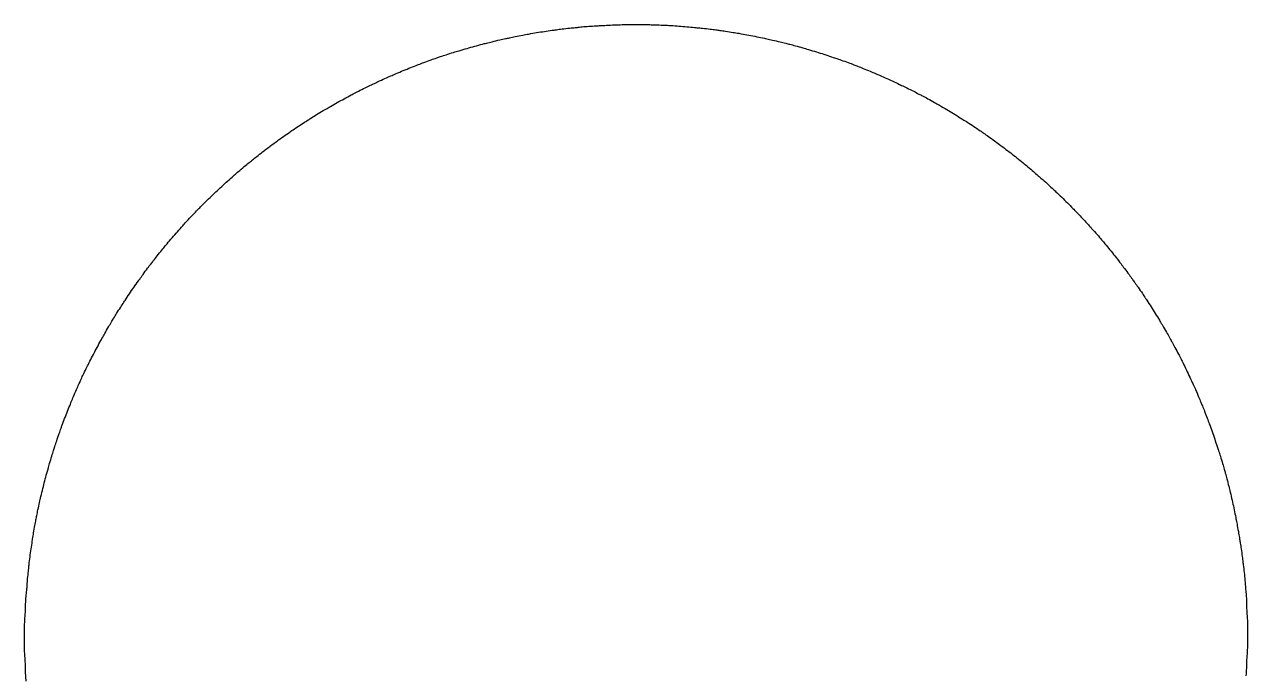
# Model space of a CAD drawing. Extents: x -49 to 228, y 26 to 250.
# Drawn here: x -42.537 to -39.542, y 154.778 to 156.372 of the extents above; entities that cross this region are included whole.
import ezdxf

# ---------------------------------------------------------------- set-up
doc = ezdxf.new("R2010")
doc.units = 0
doc.layers.add('Ebene_1', color=7, linetype='CONTINUOUS')

msp = doc.modelspace()

# ---------------------------------------------------------------- linework, layer by layer
at = {"layer": 'Ebene_1', "color": 1}
for points in [[(-41.220276, 156.361203), (-41.214164, 156.361997), (-41.208079, 156.36279), (-41.201967, 156.363319)], [(-41.201967, 156.363319), (-41.197284, 156.363849), (-41.192574, 156.364113), (-41.187865, 156.364642)], [(-41.187865, 156.364642), (-41.184557, 156.364907), (-41.181277, 156.365172), (-41.177969, 156.365701)], [(-41.177969, 156.365701), (-41.17326, 156.36623), (-41.168524, 156.366759), (-41.163814, 156.367024)], [(-41.163814, 156.367024), (-41.157702, 156.367553), (-41.151564, 156.367817), (-41.145426, 156.368347)], [(-41.145426, 156.368347), (-41.14069, 156.368611), (-41.135954, 156.368876), (-41.131217, 156.36914)], [(-41.131217, 156.36914), (-41.129365, 156.369254), (-41.127407, 156.369365), (-41.125529, 156.369405)], [(-41.125529, 156.369405), (-41.119179, 156.369669), (-41.112802, 156.370199), (-41.106452, 156.370463)], [(-41.106452, 156.370463), (-41.100076, 156.370728), (-41.0937, 156.370992), (-41.087297, 156.371257)], [(-41.087297, 156.371257), (-41.08092, 156.371474), (-41.074517, 156.371786), (-41.068114, 156.371786)], [(-41.068114, 156.371786), (-41.066262, 156.371818), (-41.064304, 156.371842), (-41.062426, 156.371865)], [(-41.062426, 156.371865), (-41.05769, 156.371924), (-41.052954, 156.371966), (-41.048191, 156.372014)], [(-41.048191, 156.372014), (-41.042026, 156.372075), (-41.035888, 156.372141), (-41.029723, 156.372093)], [(-41.029723, 156.372093), (-41.025014, 156.372056), (-41.020304, 156.371955), (-41.015621, 156.371863)], [(-41.015621, 156.371863), (-41.012314, 156.371797), (-41.009006, 156.371736), (-41.005699, 156.371683)], [(-41.005699, 156.371683), (-41.000937, 156.371604), (-40.996201, 156.371543), (-40.991438, 156.371418)], [(-40.991438, 156.371418), (-40.985273, 156.37123), (-40.979109, 156.370889), (-40.97297, 156.370625)], [(-40.97297, 156.370625), (-40.968261, 156.370384), (-40.963525, 156.370095), (-40.958815, 156.369831)], [(-40.958815, 156.369831), (-40.956963, 156.36973), (-40.955058, 156.369627), (-40.953179, 156.369566)], [(-40.953179, 156.369566), (-40.946829, 156.369302), (-40.940453, 156.368773), (-40.934103, 156.368243)], [(-40.934103, 156.368243), (-40.927726, 156.367714), (-40.92135, 156.367185), (-40.914974, 156.366656)], [(-40.914974, 156.366656), (-40.908597, 156.366127), (-40.902221, 156.365598), (-40.895844, 156.364804)], [(-40.895844, 156.364804), (-40.893992, 156.364624), (-40.892087, 156.364539), (-40.890209, 156.364275)], [(-40.890209, 156.364275), (-40.885499, 156.363745), (-40.880816, 156.363216), (-40.876106, 156.362952)], [(-40.876106, 156.362952), (-40.869994, 156.362423), (-40.863882, 156.361629), (-40.857771, 156.360835)], [(-41.391303, 156.330008), (-41.385244, 156.331596), (-41.379185, 156.332998), (-41.3731, 156.334374)], [(-41.3731, 156.334374), (-41.368416, 156.335432), (-41.363707, 156.336491), (-41.358997, 156.337417)], [(-41.358997, 156.337417), (-41.355716, 156.33821), (-41.352409, 156.33874), (-41.349128, 156.339533)], [(-41.349128, 156.339533), (-41.344419, 156.340592), (-41.339736, 156.34165), (-41.335026, 156.342576)], [(-41.335026, 156.342576), (-41.328914, 156.343899), (-41.322802, 156.344957), (-41.316664, 156.346042)], [(-41.316664, 156.346042), (-41.311954, 156.346836), (-41.307218, 156.347894), (-41.302482, 156.348688)], [(-41.302482, 156.348688), (-41.30063, 156.348953), (-41.298699, 156.349482), (-41.296794, 156.349746)], [(-41.296794, 156.349746), (-41.290497, 156.350805), (-41.284226, 156.351863), (-41.277929, 156.352948)], [(-41.277929, 156.352948), (-41.271632, 156.354006), (-41.265308, 156.355064), (-41.258985, 156.355885)], [(-41.258985, 156.355885), (-41.252661, 156.356943), (-41.246364, 156.357737), (-41.240014, 156.358557)], [(-41.240014, 156.358557), (-41.238162, 156.358808), (-41.236257, 156.359086), (-41.234379, 156.359351)], [(-41.234379, 156.359351), (-41.229669, 156.35988), (-41.224986, 156.360674), (-41.220276, 156.361203)], [(-40.857771, 156.360835), (-40.853061, 156.360306), (-40.848378, 156.359512), (-40.843668, 156.358983)], [(-40.843668, 156.358983), (-40.840387, 156.358454), (-40.837107, 156.358189), (-40.833826, 156.35766)], [(-40.833826, 156.35766), (-40.829143, 156.357131), (-40.82446, 156.356337), (-40.819803, 156.355808)], [(-40.819803, 156.355808), (-40.813691, 156.355014), (-40.807606, 156.353956), (-40.80152, 156.352871)], [(-40.80152, 156.352871), (-40.796864, 156.352077), (-40.79218, 156.351284), (-40.787524, 156.35049)], [(-40.787524, 156.35049), (-40.785672, 156.350225), (-40.783793, 156.349961), (-40.781941, 156.349431)], [(-40.781941, 156.349431), (-40.775538, 156.348373), (-40.769162, 156.34705), (-40.762759, 156.345965)], [(-40.762759, 156.345965), (-40.756382, 156.344907), (-40.750032, 156.343584), (-40.743682, 156.342261)], [(-40.743682, 156.342261), (-40.737332, 156.340938), (-40.731009, 156.339615), (-40.724685, 156.338293)], [(-40.724685, 156.338293), (-40.722833, 156.337763), (-40.720928, 156.337499), (-40.71905, 156.33697)], [(-40.71905, 156.33697), (-40.714366, 156.335911), (-40.709657, 156.334853), (-40.704974, 156.333848)], [(-40.704974, 156.333848), (-40.698862, 156.332525), (-40.692776, 156.331175), (-40.686691, 156.329667)], [(-41.504148, 156.298205), (-41.498247, 156.300058), (-41.492294, 156.301989), (-41.486341, 156.303815)], [(-41.486341, 156.303815), (-41.481764, 156.305138), (-41.47716, 156.306619), (-41.472556, 156.307995)], [(-41.472556, 156.307995), (-41.470704, 156.308524), (-41.468879, 156.309053), (-41.467027, 156.309583)], [(-41.467027, 156.309583), (-41.460809, 156.311435), (-41.454591, 156.31326), (-41.448374, 156.315033)], [(-41.448374, 156.315033), (-41.442156, 156.316885), (-41.435912, 156.318552), (-41.429641, 156.320245)], [(-41.429641, 156.320245), (-41.423397, 156.321833), (-41.417126, 156.323579), (-41.410856, 156.325193)], [(-41.410856, 156.325193), (-41.409004, 156.325722), (-41.407125, 156.326251), (-41.405273, 156.326516)], [(-41.405273, 156.326516), (-41.400616, 156.327574), (-41.39596, 156.328897), (-41.391303, 156.330008)], [(-40.686691, 156.329667), (-40.682034, 156.328609), (-40.677378, 156.327286), (-40.672747, 156.326069)], [(-40.672747, 156.326069), (-40.669493, 156.325275), (-40.666239, 156.324481), (-40.662984, 156.323688)], [(-40.662984, 156.323688), (-40.658328, 156.322629), (-40.653671, 156.321306), (-40.649014, 156.320142)], [(-40.649014, 156.320142), (-40.643008, 156.318555), (-40.637029, 156.316755), (-40.631049, 156.314983)], [(-40.631049, 156.314983), (-40.626445, 156.31366), (-40.621815, 156.312284), (-40.617211, 156.310935)], [(-40.617211, 156.310935), (-40.615359, 156.310405), (-40.613507, 156.309876), (-40.611655, 156.309347)], [(-40.611655, 156.309347), (-40.605464, 156.307495), (-40.599246, 156.305643), (-40.593081, 156.303711)], [(-40.593081, 156.303711), (-40.58689, 156.301859), (-40.580725, 156.299796), (-40.574561, 156.297785)], [(-41.577411, 156.271985), (-41.575559, 156.272779), (-41.573812, 156.273308), (-41.572013, 156.274102)], [(-41.572013, 156.274102), (-41.567515, 156.275689), (-41.563017, 156.277489), (-41.55852, 156.279182)], [(-41.55852, 156.279182), (-41.552672, 156.281299), (-41.546851, 156.2836), (-41.540978, 156.285664)], [(-41.540978, 156.285664), (-41.536453, 156.287252), (-41.531876, 156.288786), (-41.527325, 156.290294)], [(-41.527325, 156.290294), (-41.524124, 156.291353), (-41.520949, 156.292411), (-41.517774, 156.293549)], [(-41.517774, 156.293549), (-41.513223, 156.295136), (-41.508699, 156.296697), (-41.504148, 156.298205)], [(-40.574561, 156.297785), (-40.568396, 156.295668), (-40.562257, 156.29371), (-40.556119, 156.29162)], [(-40.556119, 156.29162), (-40.554267, 156.291091), (-40.552494, 156.290297), (-40.550669, 156.289768)], [(-40.550669, 156.289768), (-40.546144, 156.28818), (-40.541594, 156.286619), (-40.537069, 156.285032)], [(-40.537069, 156.285032), (-40.531195, 156.282915), (-40.525295, 156.280904), (-40.519474, 156.278735)], [(-40.519474, 156.278735), (-40.51495, 156.277147), (-40.510479, 156.275322), (-40.505981, 156.273575)], [(-40.505981, 156.273575), (-40.502832, 156.272253), (-40.49971, 156.271194), (-40.496561, 156.269951)], [(-41.64996, 156.24177), (-41.645567, 156.243622), (-41.641149, 156.245633), (-41.63673, 156.247538)], [(-41.63673, 156.247538), (-41.634878, 156.248332), (-41.633185, 156.249125), (-41.631412, 156.249919)], [(-41.631412, 156.249919), (-41.625459, 156.252565), (-41.619506, 156.254999), (-41.613526, 156.257486)], [(-41.613526, 156.257486), (-41.607547, 156.259867), (-41.601541, 156.262407), (-41.595535, 156.264842)], [(-41.595535, 156.264842), (-41.589502, 156.267223), (-41.58347, 156.269657), (-41.577411, 156.271985)], [(-40.496561, 156.269951), (-40.49209, 156.268363), (-40.487619, 156.266511), (-40.483174, 156.264738)], [(-40.483174, 156.264738), (-40.477379, 156.262357), (-40.471611, 156.260002), (-40.46587, 156.257595)], [(-40.46587, 156.257595), (-40.461451, 156.255743), (-40.457006, 156.253864), (-40.452588, 156.252012)], [(-40.452588, 156.252012), (-40.450736, 156.251218), (-40.449042, 156.250424), (-40.447296, 156.249631)], [(-40.447296, 156.249631), (-40.441343, 156.246985), (-40.435416, 156.244471), (-40.429516, 156.241852)], [(-41.718831, 156.208856), (-41.713301, 156.211713), (-41.707745, 156.214597), (-41.702135, 156.217322)], [(-41.702135, 156.217322), (-41.697823, 156.219439), (-41.693457, 156.22145), (-41.689091, 156.223514)], [(-41.689091, 156.223514), (-41.686049, 156.224837), (-41.683006, 156.226398), (-41.67999, 156.227879)], [(-41.67999, 156.227879), (-41.675677, 156.229996), (-41.671364, 156.232086), (-41.666999, 156.234123)], [(-41.666999, 156.234123), (-41.661363, 156.236769), (-41.655648, 156.239256), (-41.64996, 156.24177)], [(-40.429516, 156.241852), (-40.423589, 156.239206), (-40.417689, 156.236534), (-40.411789, 156.233809)], [(-40.411789, 156.233809), (-40.405889, 156.231083), (-40.400015, 156.228305), (-40.394168, 156.225501)], [(-40.394168, 156.225501), (-40.392316, 156.224707), (-40.390728, 156.223913), (-40.389008, 156.223119)], [(-40.389008, 156.223119), (-40.384696, 156.221003), (-40.380409, 156.218939), (-40.376097, 156.216849)], [(-40.376097, 156.216849), (-40.370461, 156.214124), (-40.364825, 156.211451), (-40.359269, 156.208594)], [(-41.770901, 156.180969), (-41.765239, 156.184144), (-41.759576, 156.187266), (-41.753861, 156.190361)], [(-41.753861, 156.190361), (-41.748173, 156.19343), (-41.742458, 156.1965), (-41.736716, 156.199516)], [(-41.736716, 156.199516), (-41.735129, 156.20031), (-41.733303, 156.201368), (-41.73161, 156.202215)], [(-41.73161, 156.202215), (-41.72735, 156.204331), (-41.72309, 156.20666), (-41.718831, 156.208856)], [(-40.359269, 156.208594), (-40.354983, 156.206477), (-40.350776, 156.204096), (-40.346543, 156.201847)], [(-40.346543, 156.201847), (-40.343579, 156.200259), (-40.34059, 156.198698), (-40.337626, 156.197137)], [(-40.337626, 156.197137), (-40.333366, 156.195021), (-40.32908, 156.192719), (-40.324873, 156.190417)], [(-40.324873, 156.190417), (-40.319396, 156.187454), (-40.313972, 156.184384), (-40.308549, 156.181315)], [(-41.821277, 156.1516), (-41.815959, 156.154854), (-41.810588, 156.158029), (-41.805217, 156.161178)], [(-41.805217, 156.161178), (-41.801063, 156.163559), (-41.796936, 156.166046), (-41.792782, 156.168454)], [(-41.792782, 156.168454), (-41.791194, 156.169512), (-41.789448, 156.170306), (-41.787781, 156.171338)], [(-41.787781, 156.171338), (-41.782172, 156.174566), (-41.776536, 156.177794), (-41.770901, 156.180969)], [(-40.308549, 156.181315), (-40.304368, 156.178934), (-40.300188, 156.176579), (-40.296007, 156.174198)], [(-40.296007, 156.174198), (-40.29442, 156.17314), (-40.292674, 156.172346), (-40.291007, 156.171314)], [(-40.291007, 156.171314), (-40.285397, 156.168086), (-40.279815, 156.164832), (-40.274259, 156.161524)], [(-40.274259, 156.161524), (-40.268676, 156.158217), (-40.263146, 156.154883), (-40.257616, 156.151497)], [(-41.869749, 156.120432), (-41.864563, 156.123898), (-41.859404, 156.12739), (-41.854165, 156.130804)], [(-41.854165, 156.130804), (-41.850143, 156.133449), (-41.846095, 156.135963), (-41.842021, 156.138529)], [(-41.842021, 156.138529), (-41.839163, 156.140382), (-41.836332, 156.142128), (-41.833501, 156.143927)], [(-41.833501, 156.143927), (-41.829426, 156.146573), (-41.825378, 156.149086), (-41.821277, 156.1516)], [(-40.257616, 156.151497), (-40.252086, 156.14811), (-40.246583, 156.144697), (-40.241133, 156.141231)], [(-40.241133, 156.141231), (-40.239545, 156.140173), (-40.237878, 156.139114), (-40.236238, 156.138135)], [(-40.236238, 156.138135), (-40.232163, 156.135489), (-40.228115, 156.132949), (-40.224067, 156.13033)], [(-40.224067, 156.13033), (-40.218828, 156.12697), (-40.213563, 156.123583), (-40.208404, 156.120117)], [(-41.9183, 156.086671), (-41.913061, 156.090481), (-41.90777, 156.094238), (-41.902478, 156.097995)], [(-41.902478, 156.097995), (-41.897186, 156.101752), (-41.891895, 156.105483), (-41.886524, 156.109134)], [(-41.886524, 156.109134), (-41.884936, 156.110193), (-41.883322, 156.111251), (-41.881735, 156.112389)], [(-41.881735, 156.112389), (-41.877739, 156.115087), (-41.873744, 156.11776), (-41.869749, 156.120432)], [(-40.208404, 156.120117), (-40.204435, 156.117445), (-40.200519, 156.114693), (-40.196577, 156.111968)], [(-40.196577, 156.111968), (-40.193825, 156.110116), (-40.191047, 156.108158), (-40.188269, 156.106279)], [(-40.188269, 156.106279), (-40.1843, 156.103581), (-40.180331, 156.100882), (-40.176389, 156.09813)], [(-40.176389, 156.09813), (-40.171256, 156.094532), (-40.166203, 156.090828), (-40.161149, 156.087124)], [(-41.95005, 156.062991), (-41.94624, 156.065901), (-41.942404, 156.068812), (-41.938567, 156.071696)], [(-41.938567, 156.071696), (-41.93698, 156.072754), (-41.935498, 156.074077), (-41.933963, 156.075162)], [(-41.933963, 156.075162), (-41.928777, 156.079025), (-41.923565, 156.082861), (-41.9183, 156.086671)], [(-40.161149, 156.087124), (-40.157286, 156.084293), (-40.153423, 156.081461), (-40.14956, 156.078578)], [(-40.14956, 156.078578), (-40.147973, 156.077519), (-40.146491, 156.076196), (-40.144957, 156.075138)], [(-40.144957, 156.075138), (-40.139771, 156.071249), (-40.134611, 156.067359), (-40.129452, 156.063443)], [(-41.995135, 156.027087), (-41.991431, 156.03013), (-41.987674, 156.033146), (-41.983917, 156.036136)], [(-41.983917, 156.036136), (-41.981271, 156.038252), (-41.978678, 156.040343), (-41.976085, 156.042486)], [(-41.976085, 156.042486), (-41.972354, 156.045502), (-41.96865, 156.048545), (-41.964893, 156.051534)], [(-41.964893, 156.051534), (-41.959998, 156.055424), (-41.955024, 156.059207), (-41.95005, 156.062991)], [(-40.129452, 156.063443), (-40.124293, 156.059501), (-40.119186, 156.055532), (-40.11408, 156.051537)], [(-40.11408, 156.051537), (-40.108973, 156.047542), (-40.103893, 156.043494), (-40.09884, 156.039419)], [(-40.09884, 156.039419), (-40.097252, 156.038096), (-40.09585, 156.037038), (-40.094368, 156.035794)], [(-40.094368, 156.035794), (-40.090638, 156.032752), (-40.086934, 156.029709), (-40.083229, 156.026666)], [(-42.024662, 156.001793), (-42.02334, 156.003116), (-42.021752, 156.004439), (-42.020297, 156.005576)], [(-42.020297, 156.005576), (-42.016646, 156.008725), (-42.012994, 156.011847), (-42.00937, 156.014995)], [(-42.00937, 156.014995), (-42.00466, 156.01907), (-41.999924, 156.023118), (-41.995135, 156.027087)], [(-40.083229, 156.026666), (-40.078414, 156.022698), (-40.073572, 156.018755), (-40.068836, 156.014681)], [(-40.068836, 156.014681), (-40.065211, 156.011559), (-40.061639, 156.008357), (-40.058067, 156.005182)], [(-40.058067, 156.005182), (-40.055422, 156.003065), (-40.05304, 156.000737), (-40.050474, 155.998541)], [(-42.067816, 155.962582), (-42.063106, 155.967053), (-42.05837, 155.971472), (-42.053608, 155.975864)], [(-42.053608, 155.975864), (-42.048845, 155.980256), (-42.04403, 155.984621), (-42.039215, 155.988934)], [(-42.039215, 155.988934), (-42.034399, 155.993247), (-42.029557, 155.997559), (-42.024662, 156.001793)], [(-40.050474, 155.998541), (-40.046849, 155.995393), (-40.043171, 155.99227), (-40.039573, 155.989095)], [(-40.039573, 155.989095), (-40.034916, 155.984941), (-40.030366, 155.980682), (-40.025815, 155.976422)], [(-40.025815, 155.976422), (-40.022296, 155.973141), (-40.018777, 155.96986), (-40.015258, 155.966579)], [(-42.095809, 155.935594), (-42.09139, 155.940013), (-42.086866, 155.944325), (-42.082368, 155.948638)], [(-42.082368, 155.948638), (-42.078902, 155.951972), (-42.075436, 155.955305), (-42.07197, 155.958613)], [(-42.07197, 155.958613), (-42.070647, 155.959936), (-42.069192, 155.961259), (-42.067816, 155.962582)], [(-40.015258, 155.966579), (-40.013935, 155.965256), (-40.012453, 155.963934), (-40.011051, 155.962637)], [(-40.011051, 155.962637), (-40.006341, 155.958192), (-40.001658, 155.953721), (-39.997002, 155.949223)], [(-39.997002, 155.949223), (-39.992345, 155.944698), (-39.987715, 155.940148), (-39.983111, 155.935597)], [(-42.122955, 155.907813), (-42.119648, 155.911279), (-42.116288, 155.914692), (-42.112954, 155.918132)], [(-42.112954, 155.918132), (-42.110573, 155.920513), (-42.108271, 155.92292), (-42.105916, 155.925328)], [(-42.105916, 155.925328), (-42.102556, 155.928768), (-42.099222, 155.932207), (-42.095809, 155.935594)], [(-39.983111, 155.935597), (-39.978507, 155.931019), (-39.97393, 155.926442), (-39.969406, 155.921812)], [(-39.969406, 155.921812), (-39.968083, 155.920489), (-39.966707, 155.91906), (-39.965357, 155.917684)], [(-39.965357, 155.917684), (-39.961997, 155.914245), (-39.958664, 155.910779), (-39.95533, 155.907313)], [(-42.145498, 155.883524), (-42.14227, 155.887069), (-42.139042, 155.890588), (-42.135787, 155.894107)], [(-42.135787, 155.894107), (-42.131528, 155.898711), (-42.127268, 155.903288), (-42.122955, 155.907813)], [(-39.95533, 155.907313), (-39.951017, 155.902815), (-39.946704, 155.898317), (-39.942471, 155.89374)], [(-39.942471, 155.89374), (-39.939217, 155.890221), (-39.935989, 155.886649), (-39.932761, 155.883077)], [(-42.175052, 155.850081), (-42.170818, 155.855002), (-42.166585, 155.859897), (-42.162299, 155.864765)], [(-42.162299, 155.864765), (-42.158012, 155.869633), (-42.153673, 155.874449), (-42.149334, 155.879264)], [(-42.149334, 155.879264), (-42.148011, 155.880587), (-42.146688, 155.882095), (-42.145498, 155.883524)], [(-39.932761, 155.883077), (-39.93038, 155.880696), (-39.928263, 155.878103), (-39.925987, 155.875616)], [(-39.925987, 155.875616), (-39.92276, 155.87207), (-39.919532, 155.868551), (-39.916383, 155.864953)], [(-39.916383, 155.864953), (-39.912256, 155.86027), (-39.908234, 155.855507), (-39.904186, 155.850745)], [(-42.200214, 155.819918), (-42.197224, 155.823569), (-42.194207, 155.827221), (-42.191218, 155.830872)], [(-42.191218, 155.830872), (-42.189895, 155.832195), (-42.188836, 155.833782), (-42.187619, 155.835238)], [(-42.187619, 155.835238), (-42.183465, 155.840212), (-42.179259, 155.845159), (-42.175052, 155.850081)], [(-39.904186, 155.850745), (-39.901064, 155.847067), (-39.897942, 155.843416), (-39.89482, 155.839738)], [(-39.89482, 155.839738), (-39.893497, 155.838151), (-39.892438, 155.836801), (-39.891089, 155.83532)], [(-39.891089, 155.83532), (-39.886988, 155.830425), (-39.88294, 155.825504), (-39.878892, 155.820529)], [(-42.226672, 155.786501), (-42.224555, 155.789147), (-42.222624, 155.79174), (-42.220586, 155.794359)], [(-42.220586, 155.794359), (-42.217702, 155.798117), (-42.214819, 155.801874), (-42.211882, 155.805604)], [(-42.211882, 155.805604), (-42.208072, 155.81042), (-42.204129, 155.815182), (-42.200214, 155.819918)], [(-39.878892, 155.820529), (-39.87487, 155.815582), (-39.870875, 155.810608), (-39.866906, 155.805607)], [(-39.866906, 155.805607), (-39.862937, 155.800606), (-39.859021, 155.795579), (-39.855106, 155.790526)], [(-42.246304, 155.760387), (-42.242679, 155.765361), (-42.239028, 155.770335), (-42.235324, 155.775257)], [(-42.235324, 155.775257), (-42.232466, 155.779014), (-42.229582, 155.782744), (-42.226672, 155.786501)], [(-39.855106, 155.790526), (-39.854047, 155.788938), (-39.852724, 155.787536), (-39.851666, 155.786028)], [(-39.851666, 155.786028), (-39.848782, 155.782271), (-39.845951, 155.778487), (-39.843067, 155.77473)], [(-39.843067, 155.77473), (-39.839336, 155.769835), (-39.835579, 155.76494), (-39.831981, 155.759966)], [(-42.268926, 155.72861), (-42.265301, 155.733876), (-42.261623, 155.739114), (-42.257919, 155.7443)], [(-42.257919, 155.7443), (-42.256861, 155.745888), (-42.255802, 155.747369), (-42.254612, 155.748904)], [(-42.254612, 155.748904), (-42.25186, 155.75274), (-42.249082, 155.756577), (-42.246304, 155.760387)], [(-39.831981, 155.759966), (-39.829203, 155.75613), (-39.826504, 155.752267), (-39.823779, 155.748404)], [(-39.823779, 155.748404), (-39.821927, 155.745705), (-39.819942, 155.743006), (-39.818011, 155.740308)], [(-39.818011, 155.740308), (-39.815233, 155.736471), (-39.812428, 155.732661), (-39.809703, 155.728798)], [(-42.290331, 155.696808), (-42.286838, 155.702152), (-42.283319, 155.70747), (-42.279747, 155.712762)], [(-42.279747, 155.712762), (-42.276175, 155.718054), (-42.272551, 155.723345), (-42.268926, 155.72861)], [(-39.809703, 155.728798), (-39.806158, 155.723771), (-39.802771, 155.718612), (-39.799358, 155.713479)], [(-39.799358, 155.713479), (-39.796712, 155.709537), (-39.794093, 155.705594), (-39.7915, 155.701652)], [(-42.311047, 155.664608), (-42.307793, 155.66982), (-42.304459, 155.674979), (-42.301126, 155.680139)], [(-42.301126, 155.680139), (-42.29848, 155.684108), (-42.295993, 155.688076), (-42.293426, 155.692045)], [(-42.293426, 155.692045), (-42.292368, 155.693633), (-42.29131, 155.69522), (-42.290331, 155.696808)], [(-39.7915, 155.701652), (-39.790441, 155.700065), (-39.789383, 155.698504), (-39.788378, 155.696916)], [(-39.788378, 155.696916), (-39.784885, 155.691571), (-39.781419, 155.6862), (-39.778006, 155.680829)], [(-39.778006, 155.680829), (-39.774566, 155.675432), (-39.771153, 155.670034), (-39.767767, 155.66461)], [(-42.323642, 155.64397), (-42.322054, 155.646801), (-42.320202, 155.649632), (-42.318482, 155.652463)], [(-42.318482, 155.652463), (-42.316101, 155.656512), (-42.313561, 155.660586), (-42.311047, 155.664608)], [(-39.767767, 155.66461), (-39.76438, 155.659186), (-39.761046, 155.653736), (-39.757765, 155.648259)], [(-39.757765, 155.648259), (-39.756707, 155.646672), (-39.755913, 155.645031), (-39.754855, 155.643391)], [(-42.347004, 155.603383), (-42.344623, 155.607511), (-42.342401, 155.611638), (-42.340072, 155.615766)], [(-42.340072, 155.615766), (-42.337056, 155.621137), (-42.33404, 155.626508), (-42.330918, 155.631826)], [(-42.330918, 155.631826), (-42.328536, 155.6359), (-42.326076, 155.639949), (-42.323642, 155.64397)], [(-39.754855, 155.643391), (-39.752474, 155.639316), (-39.75004, 155.635268), (-39.747632, 155.631194)], [(-39.747632, 155.631194), (-39.744483, 155.625902), (-39.741335, 155.620637), (-39.738319, 155.615292)], [(-39.738319, 155.615292), (-39.735937, 155.611165), (-39.733768, 155.607011), (-39.731492, 155.602857)], [(-42.358858, 155.581555), (-42.355841, 155.587191), (-42.352825, 155.5928), (-42.349756, 155.598409)], [(-42.349756, 155.598409), (-42.348962, 155.599997), (-42.347904, 155.601716), (-42.347004, 155.603383)], [(-39.731492, 155.602857), (-39.729905, 155.599946), (-39.728291, 155.597036), (-39.726677, 155.594152)], [(-39.726677, 155.594152), (-39.724296, 155.589998), (-39.721994, 155.585897), (-39.719718, 155.581716)], [(-42.376532, 155.547583), (-42.373674, 155.553271), (-42.370764, 155.55896), (-42.367801, 155.564622)], [(-42.367801, 155.564622), (-42.364837, 155.570284), (-42.361874, 155.575946), (-42.358858, 155.581555)], [(-39.719718, 155.581716), (-39.716755, 155.576319), (-39.713977, 155.570816), (-39.711146, 155.565339)], [(-39.711146, 155.565339), (-39.709029, 155.561132), (-39.706807, 155.556899), (-39.704664, 155.552665)], [(-42.393624, 155.51316), (-42.390978, 155.518769), (-42.388253, 155.524273), (-42.385501, 155.529776)], [(-42.385501, 155.529776), (-42.383385, 155.534009), (-42.381294, 155.538269), (-42.379178, 155.542503)], [(-42.379178, 155.542503), (-42.378384, 155.54409), (-42.37759, 155.545889), (-42.376532, 155.547583)], [(-39.704664, 155.552665), (-39.70387, 155.551078), (-39.703076, 155.549279), (-39.702018, 155.547585)], [(-39.702018, 155.547585), (-39.69916, 155.541897), (-39.696329, 155.536182), (-39.693551, 155.53044)], [(-39.693551, 155.53044), (-39.690773, 155.524699), (-39.688021, 155.518931), (-39.685296, 155.513163)], [(-42.403466, 155.491226), (-42.402144, 155.494243), (-42.400715, 155.497259), (-42.399392, 155.500275)], [(-42.399392, 155.500275), (-42.39754, 155.504588), (-42.395608, 155.5089), (-42.393624, 155.51316)], [(-39.685296, 155.513163), (-39.682571, 155.507369), (-39.679846, 155.501574), (-39.6772, 155.495753)], [(-39.6772, 155.495753), (-39.676406, 155.494166), (-39.675612, 155.492314), (-39.674819, 155.490594)], [(-42.416616, 155.461328), (-42.414235, 155.46699), (-42.41188, 155.472653), (-42.409367, 155.478288)], [(-42.409367, 155.478288), (-42.407515, 155.482627), (-42.405424, 155.486914), (-42.403466, 155.491226)], [(-39.674819, 155.490594), (-39.672966, 155.486281), (-39.670956, 155.481969), (-39.668998, 155.477656)], [(-39.668998, 155.477656), (-39.666616, 155.472047), (-39.663971, 155.466464), (-39.661589, 155.460775)], [(-42.431433, 155.425186), (-42.429052, 155.431139), (-42.426697, 155.437093), (-42.424236, 155.443019)], [(-42.424236, 155.443019), (-42.423442, 155.444871), (-42.422649, 155.446512), (-42.42212, 155.448258)], [(-42.42212, 155.448258), (-42.420267, 155.452624), (-42.418442, 155.456989), (-42.416616, 155.461328)], [(-39.661589, 155.460775), (-39.659737, 155.45641), (-39.658044, 155.451991), (-39.656271, 155.447599)], [(-39.656271, 155.447599), (-39.654948, 155.44453), (-39.65389, 155.441461), (-39.652514, 155.438392)], [(-39.652514, 155.438392), (-39.650662, 155.434026), (-39.648836, 155.42966), (-39.647064, 155.425268)], [(-42.445059, 155.389415), (-42.442942, 155.395421), (-42.440667, 155.401374), (-42.438365, 155.407327)], [(-42.438365, 155.407327), (-42.435984, 155.413307), (-42.433761, 155.41926), (-42.431433, 155.425186)], [(-39.647064, 155.425268), (-39.644682, 155.419553), (-39.642619, 155.413812), (-39.640476, 155.408044)], [(-39.640476, 155.408044), (-39.638888, 155.403625), (-39.637142, 155.399207), (-39.635528, 155.394762)], [(-42.4517, 155.370418), (-42.450112, 155.374942), (-42.448499, 155.379466), (-42.446911, 155.383991)], [(-42.446911, 155.383991), (-42.446382, 155.385843), (-42.445588, 155.387615), (-42.445059, 155.389415)], [(-39.635528, 155.394762), (-39.634999, 155.39291), (-39.634205, 155.391216), (-39.633676, 155.389444)], [(-39.633676, 155.389444), (-39.631559, 155.383358), (-39.629231, 155.377246), (-39.627088, 155.371135)], [(-42.462257, 155.339012), (-42.460934, 155.343589), (-42.459373, 155.348193), (-42.457865, 155.35277)], [(-42.457865, 155.35277), (-42.456013, 155.358697), (-42.45379, 155.364544), (-42.4517, 155.370418)], [(-39.627088, 155.371135), (-39.624971, 155.365023), (-39.622881, 155.358884), (-39.620791, 155.352746)], [(-39.620791, 155.352746), (-39.618674, 155.346608), (-39.61661, 155.340469), (-39.614626, 155.334278)], [(-42.475089, 155.297737), (-42.473237, 155.303743), (-42.471597, 155.309749), (-42.469718, 155.315702)], [(-42.469718, 155.315702), (-42.468395, 155.320279), (-42.466808, 155.32483), (-42.465326, 155.329407)], [(-42.465326, 155.329407), (-42.464268, 155.332609), (-42.463209, 155.33581), (-42.462257, 155.339012)], [(-39.614626, 155.334278), (-39.614097, 155.332426), (-39.613567, 155.3306), (-39.612774, 155.328775)], [(-39.612774, 155.328775), (-39.611451, 155.324198), (-39.60989, 155.319594), (-39.608435, 155.315016)], [(-39.608435, 155.315016), (-39.606582, 155.309063), (-39.604598, 155.303137), (-39.602852, 155.297131)], [(-42.479031, 155.283899), (-42.477709, 155.288529), (-42.476386, 155.293133), (-42.475089, 155.297737)], [(-39.602852, 155.297131), (-39.601529, 155.292527), (-39.600206, 155.287897), (-39.599042, 155.283266)], [(-42.490541, 155.240719), (-42.488953, 155.247016), (-42.487339, 155.253287), (-42.485672, 155.259557)], [(-42.485672, 155.259557), (-42.484085, 155.265828), (-42.482365, 155.272098), (-42.480619, 155.278369)], [(-42.480619, 155.278369), (-42.48009, 155.280221), (-42.479561, 155.282073), (-42.479031, 155.283899)], [(-39.599042, 155.283266), (-39.598248, 155.280012), (-39.59719, 155.276784), (-39.596343, 155.27353)], [(-39.596343, 155.27353), (-39.59502, 155.2689), (-39.593671, 155.264269), (-39.592401, 155.259613)], [(-39.592401, 155.259613), (-39.590813, 155.253607), (-39.589279, 155.247548), (-39.587771, 155.241489)], [(-42.495171, 155.221801), (-42.493584, 155.228125), (-42.492128, 155.234422), (-42.490541, 155.240719)], [(-39.587771, 155.241489), (-39.586712, 155.236832), (-39.585389, 155.232175), (-39.584331, 155.227519)], [(-39.584331, 155.227519), (-39.583802, 155.225667), (-39.583537, 155.223788), (-39.583008, 155.221936)], [(-42.50377, 155.183886), (-42.502447, 155.189998), (-42.501098, 155.196084), (-42.499722, 155.202169)], [(-42.499722, 155.202169), (-42.498664, 155.206852), (-42.497605, 155.211509), (-42.496494, 155.216192)], [(-42.496494, 155.216192), (-42.495965, 155.218044), (-42.4957, 155.219923), (-42.495171, 155.221801)], [(-39.583008, 155.221936), (-39.581421, 155.215613), (-39.580045, 155.209289), (-39.578642, 155.202965)], [(-39.578642, 155.202965), (-39.57732, 155.196642), (-39.575864, 155.190292), (-39.574541, 155.183942)], [(-42.508506, 155.159836), (-42.507977, 155.163143), (-42.507183, 155.166424), (-42.506654, 155.169731)], [(-42.506654, 155.169731), (-42.505596, 155.174441), (-42.504802, 155.179177), (-42.50377, 155.183886)], [(-39.574541, 155.183942), (-39.573219, 155.177618), (-39.571896, 155.171268), (-39.570731, 155.164918)], [(-42.514327, 155.127265), (-42.513269, 155.13343), (-42.512475, 155.139595), (-42.511231, 155.145733)], [(-42.511231, 155.145733), (-42.510437, 155.150443), (-42.509379, 155.155126), (-42.508506, 155.159836)], [(-39.570731, 155.164918), (-39.570467, 155.163066), (-39.569938, 155.161135), (-39.569673, 155.159256)], [(-39.569673, 155.159256), (-39.568615, 155.154547), (-39.567821, 155.149811), (-39.566948, 155.145101)], [(-39.566948, 155.145101), (-39.56589, 155.138989), (-39.564567, 155.132851), (-39.563641, 155.126713)], [(-42.520439, 155.088107), (-42.51938, 155.094537), (-42.518587, 155.100966), (-42.517502, 155.107369)], [(-42.517502, 155.107369), (-42.517237, 155.109221), (-42.516973, 155.111152), (-42.516708, 155.113057)], [(-42.516708, 155.113057), (-42.515914, 155.117793), (-42.515121, 155.122529), (-42.514327, 155.127265)], [(-39.563641, 155.126713), (-39.562847, 155.121976), (-39.562053, 155.117214), (-39.561259, 155.112451)], [(-39.561259, 155.112451), (-39.56073, 155.109118), (-39.560201, 155.10581), (-39.559672, 155.102477)], [(-42.523111, 155.068819), (-42.522317, 155.075248), (-42.521259, 155.081678), (-42.520439, 155.088107)], [(-39.559672, 155.102477), (-39.558878, 155.097741), (-39.558084, 155.093005), (-39.557291, 155.088269)], [(-39.557291, 155.088269), (-39.556497, 155.082104), (-39.555703, 155.075886), (-39.554909, 155.069695)], [(-42.526021, 155.043789), (-42.525823, 155.045642), (-42.525757, 155.047599), (-42.525492, 155.049504)], [(-42.525492, 155.049504), (-42.524699, 155.05596), (-42.523905, 155.06239), (-42.523111, 155.068819)], [(-39.554909, 155.069695), (-39.55438, 155.064932), (-39.553586, 155.06017), (-39.553057, 155.055381)], [(-39.553057, 155.055381), (-39.552824, 155.053529), (-39.552528, 155.051571), (-39.552264, 155.049639)], [(-39.552264, 155.049639), (-39.55147, 155.04321), (-39.550941, 155.036781), (-39.550147, 155.030325)], [(-42.529461, 155.010902), (-42.528932, 155.017119), (-42.528138, 155.023311), (-42.527609, 155.029502)], [(-42.527609, 155.029502), (-42.52708, 155.034264), (-42.526551, 155.039027), (-42.526021, 155.043789)], [(-39.550147, 155.030325), (-39.549353, 155.023869), (-39.548824, 155.017413), (-39.548295, 155.010957)], [(-42.532636, 154.972167), (-42.532107, 154.976956), (-42.531578, 154.981745), (-42.531049, 154.986534)], [(-42.531049, 154.986534), (-42.530784, 154.989867), (-42.530519, 154.993228), (-42.530255, 154.996588)], [(-42.530255, 154.996588), (-42.52999, 155.00135), (-42.529726, 155.006139), (-42.529461, 155.010902)], [(-39.548295, 155.010957), (-39.547766, 155.004501), (-39.547236, 154.998046), (-39.546707, 154.99159)], [(-39.546707, 154.99159), (-39.546525, 154.989738), (-39.546443, 154.987753), (-39.546178, 154.985848)], [(-39.546178, 154.985848), (-39.545649, 154.981059), (-39.545384, 154.97627), (-39.54512, 154.971455)], [(-42.533959, 154.953461), (-42.533694, 154.959705), (-42.533165, 154.965923), (-42.532636, 154.972167)], [(-39.54512, 154.971455), (-39.544591, 154.965237), (-39.544326, 154.958993), (-39.544061, 154.952749)], [(-42.535888, 154.913932), (-42.535359, 154.920388), (-42.534565, 154.926844), (-42.534565, 154.933326)], [(-42.534565, 154.933326), (-42.534509, 154.935178), (-42.534509, 154.937162), (-42.534488, 154.939067)], [(-42.534488, 154.939067), (-42.534433, 154.943856), (-42.534229, 154.948672), (-42.533959, 154.953461)], [(-39.544061, 154.952749), (-39.543982, 154.94796), (-39.544083, 154.943145), (-39.543987, 154.938356)], [(-39.543987, 154.938356), (-39.543919, 154.934995), (-39.543755, 154.931635), (-39.543458, 154.928301)], [(-39.543458, 154.928301), (-39.542929, 154.923513), (-39.5424, 154.918724), (-39.542135, 154.913908)], [(-42.536417, 154.894512), (-42.536377, 154.900994), (-42.536322, 154.907476), (-42.535888, 154.913932)], [(-39.542135, 154.913908), (-39.541871, 154.90769), (-39.542045, 154.901446), (-39.542135, 154.895202)], [(-42.536491, 154.869323), (-42.536496, 154.871175), (-42.536494, 154.87316), (-42.536491, 154.875065)], [(-42.536491, 154.875065), (-42.53648, 154.881547), (-42.536457, 154.888029), (-42.536417, 154.894512)], [(-42.536491, 154.854956), (-42.536422, 154.859745), (-42.536478, 154.864534), (-42.536491, 154.869323)], [(-39.542135, 154.875014), (-39.542146, 154.868532), (-39.54217, 154.862076), (-39.542209, 154.855594)], [(-39.542135, 154.895202), (-39.542204, 154.890387), (-39.542146, 154.885598), (-39.542135, 154.880782)], [(-39.542135, 154.880782), (-39.54213, 154.87893), (-39.54213, 154.876946), (-39.542135, 154.875014)], [(-42.536491, 154.836303), (-42.536756, 154.842494), (-42.536581, 154.848739), (-42.536491, 154.854956)], [(-42.535168, 154.82191), (-42.535697, 154.826699), (-42.536226, 154.831488), (-42.536491, 154.836303)], [(-39.542739, 154.836147), (-39.543268, 154.829665), (-39.544061, 154.823183), (-39.544061, 154.816674)], [(-39.542209, 154.855594), (-39.542252, 154.849112), (-39.542307, 154.842629), (-39.542739, 154.836147)], [(-42.534639, 154.811829), (-42.534708, 154.815189), (-42.534869, 154.81855), (-42.535168, 154.82191)], [(-42.534565, 154.797436), (-42.534647, 154.802225), (-42.534544, 154.807014), (-42.534639, 154.811829)], [(-39.544138, 154.810932), (-39.544194, 154.806143), (-39.544397, 154.801328), (-39.544667, 154.796539)], [(-39.544061, 154.816674), (-39.544117, 154.814822), (-39.544114, 154.812837), (-39.544138, 154.810932)], [(-42.533506, 154.778809), (-42.534036, 154.785), (-42.5343, 154.791218), (-42.534565, 154.797436)], [(-42.532448, 154.764495), (-42.532977, 154.769258), (-42.533242, 154.774047), (-42.533506, 154.778809)], [(-39.544667, 154.796539), (-39.544932, 154.790295), (-39.545461, 154.784077), (-39.54599, 154.777833)]]:
    msp.add_open_spline(points, degree=3, dxfattribs=at)

doc.saveas('drawing.dxf')
